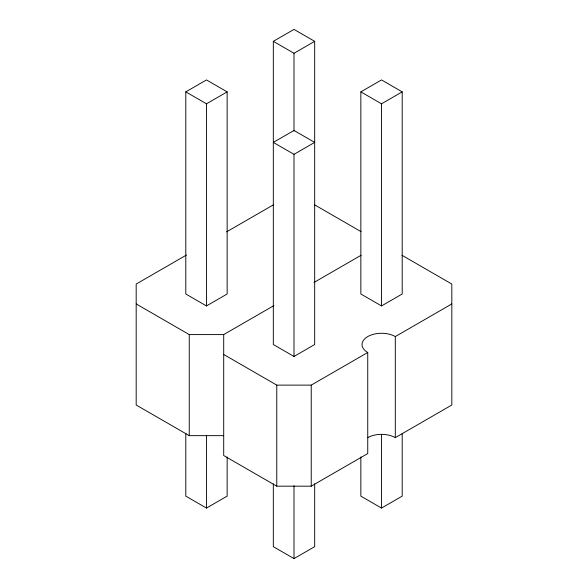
<?xml version="1.0" encoding="UTF-8"?>
<svg xmlns="http://www.w3.org/2000/svg" width="588" height="588" viewBox="0 0 588 588"><rect width="100%" height="100%" fill="white"/><g stroke="black" fill="none" stroke-linecap="round" stroke-linejoin="round"><path stroke-width="0.88" d="M185.801 91.868L206.476 79.931L227.152 91.868L227.152 294L206.476 305.936L185.801 294L185.801 91.868L206.476 103.804L227.152 91.868M273.324 41.336L294 29.4L314.676 41.336L314.676 344.531L294 356.468L273.324 344.531L273.324 41.336L294 53.273L314.676 41.336M360.848 91.868L381.524 79.931L402.199 91.868L402.199 294L381.524 305.936L360.848 294L360.848 91.868L381.524 103.804L402.199 91.868M294 154.335L314.676 142.399L294 130.463L273.324 142.399L294 154.335L294 356.468M186.411 255.052L136.181 284.055L136.181 405.014L189.248 435.649L223.705 435.649M226.534 231.885L273.633 204.697M136.181 303.945L189.248 334.587L223.705 334.587L273.935 305.584M314.065 282.416L361.157 255.229M223.705 354.476L276.772 385.118L311.228 385.118L367.743 352.491A19.492 11.253 0 0 1 367.743 336.571A19.492 11.253 0 0 1 395.305 336.571L451.819 303.945M185.801 433.305L185.801 496.132L206.476 508.069L227.152 496.132L227.152 456.979M223.705 334.587L223.705 455.546L276.772 486.18L311.228 486.18L367.743 453.554L367.743 352.491M367.743 437.641A19.492 11.253 0 0 1 395.305 437.641L451.819 405.014L451.819 284.055L401.92 255.243M273.324 483.836L273.324 546.664L294 558.6L314.676 546.664L314.676 483.836M360.848 456.979L360.848 496.132L381.524 508.069L402.199 496.132L402.199 433.305M314.396 204.712L361.128 231.694M395.305 336.571L395.305 437.641M381.524 103.804L381.524 305.936M381.524 434.319L381.524 508.069M311.228 385.118L311.228 486.18M294 53.273L294 131.014M294 485.761L294 558.6M276.772 385.118L276.772 486.18M206.476 103.804L206.476 305.936M206.476 435.23L206.476 508.069M189.248 334.587L189.248 435.649"/></g></svg>
